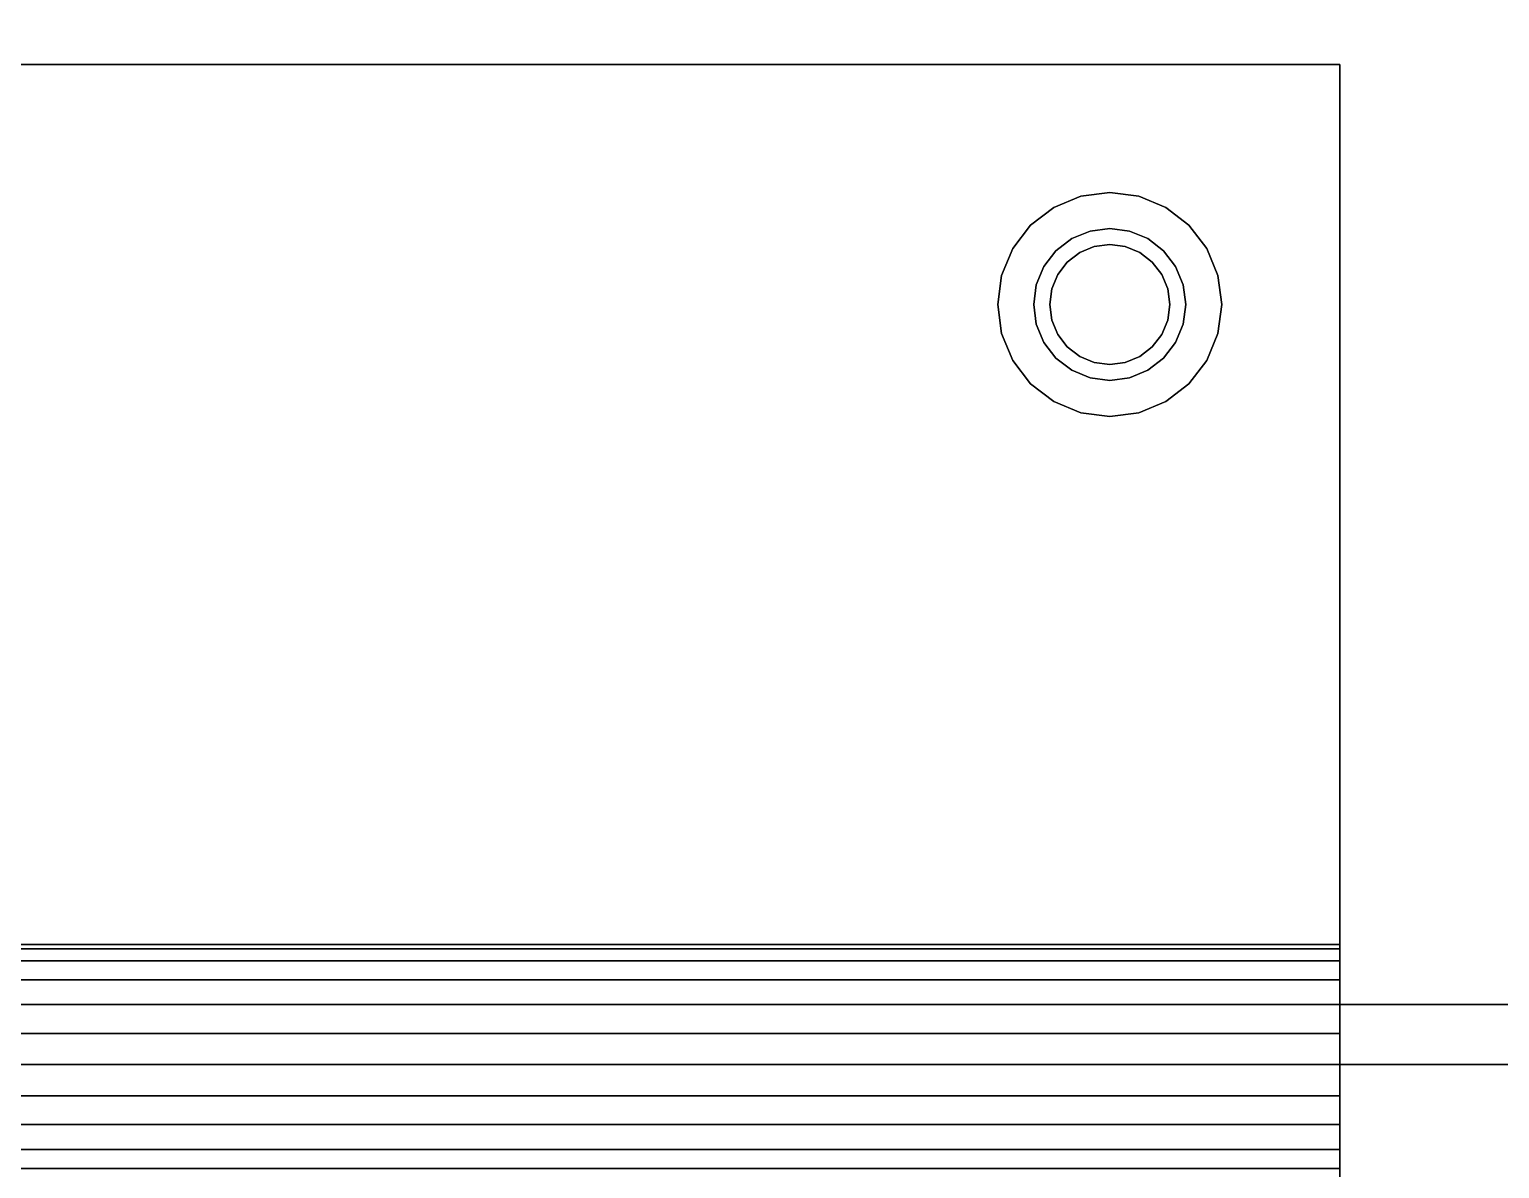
# Model space of a CAD drawing. Header units: millimetres. Extents: x 0 to 2000, y 0 to 1200.
# Drawn here: x 707.35 to 744.09, y 180 to 208.48 of the extents above; entities that cross this region are included whole.
import ezdxf

# ---------------------------------------------------------------- set-up
doc = ezdxf.new("R2010")
doc.units = ezdxf.units.MM
for name, color, linetype, true_color in [('BUY_H03', 7, 'Continuous', 0xc0c6ca), ('BUY_H12', 7, 'Continuous', 0xc0c6ca), ('MFG_S07', 7, 'Continuous', 0x66828e), ('MFG_W01', 7, 'Continuous', 0xd6b78e)]:
    doc.layers.add(name, color=color, linetype=linetype, true_color=true_color)

# ---------------------------------------------------------------- blocks, each defined once
blk = doc.blocks.new('P_W01_01')
at = {"layer": 'MFG_W01', "invisible_edges": 15}
for points in [[(1991, 15, 882), (15, 9, 882), (235, 243, 882)], [(235, 243, 886), (15, 5, 886), (1995, 15, 886)], [(1995, 15, 886), (15, 5, 886), (235, 243, 886)], [(235, 243, 888.5), (15, 2.5, 888.5), (1997.5, 15, 888.5)], [(1997.5, 15, 888.5), (15, 2.5, 888.5), (235, 243, 888.5)], [(235, 243, 889), (15, 2, 889), (1998, 15, 889)], [(1998, 15, 889), (15, 2, 889), (235, 243, 889)], [(235, 243, 891), (15, 0, 891), (2000, 15, 891)], [(2000, 15, 891), (15, 0, 891), (235, 243, 891)], [(235, 243, 896), (15, 0, 896), (2000, 15, 896)], [(2000, 15, 896), (15, 0, 896), (235, 243, 896)], [(235, 243, 900), (15, 0, 900), (2000, 15, 900)], [(1991, 15, 882), (235, 243, 882), (405, 243, 882)], [(405, 243, 886), (235, 243, 886), (1995, 15, 886)], [(1995, 15, 886), (235, 243, 886), (405, 243, 886)], [(405, 243, 888.5), (235, 243, 888.5), (1997.5, 15, 888.5)], [(1997.5, 15, 888.5), (235, 243, 888.5), (405, 243, 888.5)], [(405, 243, 889), (235, 243, 889), (1998, 15, 889)], [(1998, 15, 889), (235, 243, 889), (405, 243, 889)], [(405, 243, 891), (235, 243, 891), (2000, 15, 891)], [(2000, 15, 891), (235, 243, 891), (405, 243, 891)], [(405, 243, 896), (235, 243, 896), (2000, 15, 896)], [(2000, 15, 896), (235, 243, 896), (405, 243, 896)], [(405, 243, 900), (235, 243, 900), (2000, 15, 900)], [(1991, 15, 882), (405, 243, 882), (575, 243, 882)], [(575, 243, 886), (405, 243, 886), (1995, 15, 886)], [(1995, 15, 886), (405, 243, 886), (575, 243, 886)], [(575, 243, 888.5), (405, 243, 888.5), (1997.5, 15, 888.5)], [(1997.5, 15, 888.5), (405, 243, 888.5), (575, 243, 888.5)], [(575, 243, 889), (405, 243, 889), (1998, 15, 889)], [(1998, 15, 889), (405, 243, 889), (575, 243, 889)], [(575, 243, 891), (405, 243, 891), (2000, 15, 891)], [(2000, 15, 891), (405, 243, 891), (575, 243, 891)], [(575, 243, 896), (405, 243, 896), (2000, 15, 896)], [(2000, 15, 896), (405, 243, 896), (575, 243, 896)], [(575, 243, 900), (405, 243, 900), (2000, 15, 900)], [(1991, 15, 882), (575, 243, 882), (745, 243, 882)], [(745, 243, 886), (575, 243, 886), (1995, 15, 886)], [(1995, 15, 886), (575, 243, 886), (745, 243, 886)], [(745, 243, 888.5), (575, 243, 888.5), (1997.5, 15, 888.5)], [(1997.5, 15, 888.5), (575, 243, 888.5), (745, 243, 888.5)], [(745, 243, 889), (575, 243, 889), (1998, 15, 889)], [(1998, 15, 889), (575, 243, 889), (745, 243, 889)], [(745, 243, 891), (575, 243, 891), (2000, 15, 891)], [(2000, 15, 891), (575, 243, 891), (745, 243, 891)], [(745, 243, 896), (575, 243, 896), (2000, 15, 896)], [(2000, 15, 896), (575, 243, 896), (745, 243, 896)], [(745, 243, 900), (575, 243, 900), (2000, 15, 900)]]:
    blk.add_3dface(points, dxfattribs=at)
blk = doc.blocks.new('P_S07_01')
at = {"layer": 'MFG_S07'}
for points, invisible_edges in [([(989.95, 312.39797, 782), (502.6, 182.6, 782), (502.6, 337.4, 782)], 13), ([(502.6, 337.4, 783.5), (502.6, 182.6, 783.5), (989.95, 312.39797, 783.5)], 14), ([(502.6, 182.6, 782), (989.95, 312.39797, 782), (990.25721, 311.775, 782)], 13), ([(990.25721, 311.775, 783.5), (989.95, 312.39797, 783.5), (502.6, 182.6, 783.5)], 14), ([(997.75, 250, 782), (502.6, 182.6, 782), (990.25721, 311.775, 782)], 15), ([(990.25721, 311.775, 783.5), (502.6, 182.6, 783.5), (997.75, 250, 783.5)], 15), ([(502.6, 182.6, 782), (997.75, 250, 782), (997.82667, 249.41766, 782)], 13), ([(997.82667, 249.41766, 783.5), (997.75, 250, 783.5), (502.6, 182.6, 783.5)], 14), ([(502.6, 182.6, 782), (997.82667, 249.41766, 782), (998.05144, 248.875, 782)], 13), ([(998.05144, 248.875, 783.5), (997.82667, 249.41766, 783.5), (502.6, 182.6, 783.5)], 14), ([(670.85, 203.5, 782), (502.6, 182.6, 782), (998.05144, 248.875, 782)], 15), ([(998.05144, 248.875, 783.5), (502.6, 182.6, 783.5), (670.85, 203.5, 783.5)], 15), ([(671.34176, 203.43526, 782), (670.85, 203.5, 782), (998.05144, 248.875, 782)], 14), ([(998.05144, 248.875, 783.5), (670.85, 203.5, 783.5), (671.34176, 203.43526, 783.5)], 13), ([(671.8, 203.24545, 782), (671.34176, 203.43526, 782), (998.05144, 248.875, 782)], 14), ([(998.05144, 248.875, 783.5), (671.34176, 203.43526, 783.5), (671.8, 203.24545, 783.5)], 13), ([(672.1935, 202.9435, 782), (671.8, 203.24545, 782), (998.05144, 248.875, 782)], 14), ([(998.05144, 248.875, 783.5), (671.8, 203.24545, 783.5), (672.1935, 202.9435, 783.5)], 13), ([(672.49545, 202.55, 782), (672.1935, 202.9435, 782), (998.05144, 248.875, 782)], 14), ([(998.05144, 248.875, 783.5), (672.1935, 202.9435, 783.5), (672.49545, 202.55, 783.5)], 13), ([(672.68526, 202.09176, 782), (672.49545, 202.55, 782), (998.05144, 248.875, 782)], 14), ([(998.05144, 248.875, 783.5), (672.49545, 202.55, 783.5), (672.68526, 202.09176, 783.5)], 13), ([(734.35, 203.5, 782), (672.68526, 202.09176, 782), (998.05144, 248.875, 782)], 15), ([(998.05144, 248.875, 783.5), (672.68526, 202.09176, 783.5), (734.35, 203.5, 783.5)], 15), ([(734.84176, 203.43526, 782), (734.35, 203.5, 782), (998.05144, 248.875, 782)], 14), ([(998.05144, 248.875, 783.5), (734.35, 203.5, 783.5), (734.84176, 203.43526, 783.5)], 13), ([(735.3, 203.24545, 782), (734.84176, 203.43526, 782), (998.05144, 248.875, 782)], 14), ([(998.05144, 248.875, 783.5), (734.84176, 203.43526, 783.5), (735.3, 203.24545, 783.5)], 13), ([(735.6935, 202.9435, 782), (735.3, 203.24545, 782), (998.05144, 248.875, 782)], 14), ([(998.05144, 248.875, 783.5), (735.3, 203.24545, 783.5), (735.6935, 202.9435, 783.5)], 13), ([(735.99545, 202.55, 782), (735.6935, 202.9435, 782), (998.05144, 248.875, 782)], 14), ([(998.05144, 248.875, 783.5), (735.6935, 202.9435, 783.5), (735.99545, 202.55, 783.5)], 13), ([(736.18526, 202.09176, 782), (735.99545, 202.55, 782), (998.05144, 248.875, 782)], 14), ([(998.05144, 248.875, 783.5), (735.99545, 202.55, 783.5), (736.18526, 202.09176, 783.5)], 13), ([(736.18526, 202.09176, 782), (998.05144, 248.875, 782), (998.40901, 248.40901, 782)], 13), ([(998.40901, 248.40901, 783.5), (998.05144, 248.875, 783.5), (736.18526, 202.09176, 783.5)], 14), ([(736.18526, 202.09176, 782), (998.40901, 248.40901, 782), (998.875, 248.05144, 782)], 13), ([(998.875, 248.05144, 783.5), (998.40901, 248.40901, 783.5), (736.18526, 202.09176, 783.5)], 14), ([(736.18526, 202.09176, 782), (998.875, 248.05144, 782), (999.41766, 247.82667, 782)], 13), ([(999.41766, 247.82667, 783.5), (998.875, 248.05144, 783.5), (736.18526, 202.09176, 783.5)], 14), ([(1265.65, 203.5, 782), (736.18526, 202.09176, 782), (999.41766, 247.82667, 782)], 15), ([(999.41766, 247.82667, 783.5), (736.18526, 202.09176, 783.5), (1265.65, 203.5, 783.5)], 15), ([(734.35, 203.5, 782), (733.85824, 203.43526, 782), (672.68526, 202.09176, 782)], 14), ([(672.68526, 202.09176, 783.5), (733.85824, 203.43526, 783.5), (734.35, 203.5, 783.5)], 13), ([(733.85824, 203.43526, 782), (733.4, 203.24545, 782), (672.68526, 202.09176, 782)], 14), ([(672.68526, 202.09176, 783.5), (733.4, 203.24545, 783.5), (733.85824, 203.43526, 783.5)], 13), ([(733.4, 203.24545, 782), (733.0065, 202.9435, 782), (672.68526, 202.09176, 782)], 14), ([(672.68526, 202.09176, 783.5), (733.0065, 202.9435, 783.5), (733.4, 203.24545, 783.5)], 13), ([(1265.65, 203.5, 782), (1265.15824, 203.43526, 782), (736.18526, 202.09176, 782)], 14), ([(736.18526, 202.09176, 783.5), (1265.15824, 203.43526, 783.5), (1265.65, 203.5, 783.5)], 13), ([(1265.15824, 203.43526, 782), (1264.7, 203.24545, 782), (736.18526, 202.09176, 782)], 14), ([(736.18526, 202.09176, 783.5), (1264.7, 203.24545, 783.5), (1265.15824, 203.43526, 783.5)], 13), ([(1264.7, 203.24545, 782), (1264.3065, 202.9435, 782), (736.18526, 202.09176, 782)], 14), ([(736.18526, 202.09176, 783.5), (1264.3065, 202.9435, 783.5), (1264.7, 203.24545, 783.5)], 13), ([(733.0065, 202.9435, 782), (732.70455, 202.55, 782), (672.68526, 202.09176, 782)], 14), ([(672.68526, 202.09176, 783.5), (732.70455, 202.55, 783.5), (733.0065, 202.9435, 783.5)], 13), ([(1264.3065, 202.9435, 782), (1264.00455, 202.55, 782), (736.18526, 202.09176, 782)], 14), ([(736.18526, 202.09176, 783.5), (1264.00455, 202.55, 783.5), (1264.3065, 202.9435, 783.5)], 13), ([(732.70455, 202.55, 782), (732.51474, 202.09176, 782), (672.68526, 202.09176, 782)], 14), ([(672.68526, 202.09176, 783.5), (732.51474, 202.09176, 783.5), (732.70455, 202.55, 783.5)], 13), ([(1264.00455, 202.55, 782), (1263.81474, 202.09176, 782), (736.18526, 202.09176, 782)], 14), ([(736.18526, 202.09176, 783.5), (1263.81474, 202.09176, 783.5), (1264.00455, 202.55, 783.5)], 13), ([(732.45, 201.6, 782), (672.75, 201.6, 782), (672.68526, 202.09176, 782)], 13), ([(672.68526, 202.09176, 783.5), (672.75, 201.6, 783.5), (732.45, 201.6, 783.5)], 14), ([(732.51474, 202.09176, 782), (732.45, 201.6, 782), (672.68526, 202.09176, 782)], 14), ([(672.68526, 202.09176, 783.5), (732.45, 201.6, 783.5), (732.51474, 202.09176, 783.5)], 13), ([(1263.75, 201.6, 782), (736.25, 201.6, 782), (736.18526, 202.09176, 782)], 13), ([(736.18526, 202.09176, 783.5), (736.25, 201.6, 783.5), (1263.75, 201.6, 783.5)], 14), ([(1263.81474, 202.09176, 782), (1263.75, 201.6, 782), (736.18526, 202.09176, 782)], 14), ([(736.18526, 202.09176, 783.5), (1263.75, 201.6, 783.5), (1263.81474, 202.09176, 783.5)], 13), ([(672.68526, 201.10824, 782), (672.75, 201.6, 782), (732.51474, 201.10824, 782)], 14), ([(732.51474, 201.10824, 783.5), (672.75, 201.6, 783.5), (672.68526, 201.10824, 783.5)], 13), ([(672.75, 201.6, 782), (732.45, 201.6, 782), (732.51474, 201.10824, 782)], 13), ([(732.51474, 201.10824, 783.5), (732.45, 201.6, 783.5), (672.75, 201.6, 783.5)], 14), ([(736.18526, 201.10824, 782), (736.25, 201.6, 782), (1263.81474, 201.10824, 782)], 14), ([(1263.81474, 201.10824, 783.5), (736.25, 201.6, 783.5), (736.18526, 201.10824, 783.5)], 13), ([(736.25, 201.6, 782), (1263.75, 201.6, 782), (1263.81474, 201.10824, 782)], 13), ([(1263.81474, 201.10824, 783.5), (1263.75, 201.6, 783.5), (736.25, 201.6, 783.5)], 14), ([(670.85, 199.7, 782), (671.34176, 199.76474, 782), (732.51474, 201.10824, 782)], 14), ([(732.51474, 201.10824, 783.5), (671.34176, 199.76474, 783.5), (670.85, 199.7, 783.5)], 13), ([(670.85, 199.7, 782), (732.51474, 201.10824, 782), (732.70455, 200.65, 782)], 13), ([(732.70455, 200.65, 783.5), (732.51474, 201.10824, 783.5), (670.85, 199.7, 783.5)], 14), ([(671.34176, 199.76474, 782), (671.8, 199.95455, 782), (732.51474, 201.10824, 782)], 14), ([(732.51474, 201.10824, 783.5), (671.8, 199.95455, 783.5), (671.34176, 199.76474, 783.5)], 13), ([(671.8, 199.95455, 782), (672.1935, 200.2565, 782), (732.51474, 201.10824, 782)], 14), ([(732.51474, 201.10824, 783.5), (672.1935, 200.2565, 783.5), (671.8, 199.95455, 783.5)], 13), ([(672.1935, 200.2565, 782), (672.49545, 200.65, 782), (732.51474, 201.10824, 782)], 14), ([(732.51474, 201.10824, 783.5), (672.49545, 200.65, 783.5), (672.1935, 200.2565, 783.5)], 13), ([(672.49545, 200.65, 782), (672.68526, 201.10824, 782), (732.51474, 201.10824, 782)], 14), ([(732.51474, 201.10824, 783.5), (672.68526, 201.10824, 783.5), (672.49545, 200.65, 783.5)], 13), ([(734.35, 199.7, 782), (734.84176, 199.76474, 782), (1263.81474, 201.10824, 782)], 14), ([(1263.81474, 201.10824, 783.5), (734.84176, 199.76474, 783.5), (734.35, 199.7, 783.5)], 13), ([(734.35, 199.7, 782), (1263.81474, 201.10824, 782), (1264.00455, 200.65, 782)], 13), ([(1264.00455, 200.65, 783.5), (1263.81474, 201.10824, 783.5), (734.35, 199.7, 783.5)], 14), ([(734.84176, 199.76474, 782), (735.3, 199.95455, 782), (1263.81474, 201.10824, 782)], 14), ([(1263.81474, 201.10824, 783.5), (735.3, 199.95455, 783.5), (734.84176, 199.76474, 783.5)], 13), ([(735.3, 199.95455, 782), (735.6935, 200.2565, 782), (1263.81474, 201.10824, 782)], 14), ([(1263.81474, 201.10824, 783.5), (735.6935, 200.2565, 783.5), (735.3, 199.95455, 783.5)], 13), ([(735.6935, 200.2565, 782), (735.99545, 200.65, 782), (1263.81474, 201.10824, 782)], 14), ([(1263.81474, 201.10824, 783.5), (735.99545, 200.65, 783.5), (735.6935, 200.2565, 783.5)], 13), ([(735.99545, 200.65, 782), (736.18526, 201.10824, 782), (1263.81474, 201.10824, 782)], 14), ([(1263.81474, 201.10824, 783.5), (736.18526, 201.10824, 783.5), (735.99545, 200.65, 783.5)], 13), ([(670.85, 199.7, 782), (732.70455, 200.65, 782), (733.0065, 200.2565, 782)], 13), ([(733.0065, 200.2565, 783.5), (732.70455, 200.65, 783.5), (670.85, 199.7, 783.5)], 14), ([(734.35, 199.7, 782), (1264.00455, 200.65, 782), (1264.3065, 200.2565, 782)], 13), ([(1264.3065, 200.2565, 783.5), (1264.00455, 200.65, 783.5), (734.35, 199.7, 783.5)], 14), ([(670.85, 199.7, 782), (733.0065, 200.2565, 782), (733.4, 199.95455, 782)], 13), ([(733.4, 199.95455, 783.5), (733.0065, 200.2565, 783.5), (670.85, 199.7, 783.5)], 14), ([(670.85, 199.7, 782), (733.4, 199.95455, 782), (733.85824, 199.76474, 782)], 13), ([(733.85824, 199.76474, 783.5), (733.4, 199.95455, 783.5), (670.85, 199.7, 783.5)], 14), ([(734.35, 199.7, 782), (1264.3065, 200.2565, 782), (1264.7, 199.95455, 782)], 13), ([(1264.7, 199.95455, 783.5), (1264.3065, 200.2565, 783.5), (734.35, 199.7, 783.5)], 14), ([(734.35, 199.7, 782), (1264.7, 199.95455, 782), (1265.15824, 199.76474, 782)], 13), ([(1265.15824, 199.76474, 783.5), (1264.7, 199.95455, 783.5), (734.35, 199.7, 783.5)], 14), ([(1497.4, 182.6, 782), (502.6, 182.6, 782), (670.85, 199.7, 782)], 14), ([(670.85, 199.7, 783.5), (502.6, 182.6, 783.5), (1497.4, 182.6, 783.5)], 13), ([(670.85, 199.7, 782), (733.85824, 199.76474, 782), (734.35, 199.7, 782)], 13), ([(734.35, 199.7, 783.5), (733.85824, 199.76474, 783.5), (670.85, 199.7, 783.5)], 14), ([(1497.4, 182.6, 782), (670.85, 199.7, 782), (734.35, 199.7, 782)], 15), ([(734.35, 199.7, 783.5), (670.85, 199.7, 783.5), (1497.4, 182.6, 783.5)], 15), ([(734.35, 199.7, 782), (1265.15824, 199.76474, 782), (1265.65, 199.7, 782)], 13), ([(1265.65, 199.7, 783.5), (1265.15824, 199.76474, 783.5), (734.35, 199.7, 783.5)], 14), ([(734.35, 199.7, 782), (1265.65, 199.7, 782), (1497.4, 182.6, 782)], 15), ([(1497.4, 182.6, 783.5), (1265.65, 199.7, 783.5), (734.35, 199.7, 783.5)], 15), ([(502.6, 182.6, 783.5), (504.1, 184.1, 783.5), (1495.9, 184.1, 783.5)], 13), ([(1495.9, 184.1, 792), (504.1, 184.1, 792), (502.6, 182.6, 792)], 14), ([(1497.4, 182.6, 783.5), (502.6, 182.6, 783.5), (1495.9, 184.1, 783.5)], 14), ([(1495.9, 184.1, 792), (502.6, 182.6, 792), (1497.4, 182.6, 792)], 13)]:
    blk.add_3dface(points, dxfattribs=dict(at, invisible_edges=invisible_edges))
for points in [[(733.4, 203.24545, 782), (733.0065, 202.9435, 782), (733.0065, 202.9435, 783.5), (733.4, 203.24545, 783.5)], [(733.85824, 203.43526, 782), (733.4, 203.24545, 782), (733.4, 203.24545, 783.5), (733.85824, 203.43526, 783.5)], [(734.35, 203.5, 782), (733.85824, 203.43526, 782), (733.85824, 203.43526, 783.5), (734.35, 203.5, 783.5)], [(734.84176, 203.43526, 782), (734.35, 203.5, 782), (734.35, 203.5, 783.5), (734.84176, 203.43526, 783.5)], [(735.3, 203.24545, 782), (734.84176, 203.43526, 782), (734.84176, 203.43526, 783.5), (735.3, 203.24545, 783.5)], [(735.6935, 202.9435, 782), (735.3, 203.24545, 782), (735.3, 203.24545, 783.5), (735.6935, 202.9435, 783.5)], [(733.0065, 202.9435, 782), (732.70455, 202.55, 782), (732.70455, 202.55, 783.5), (733.0065, 202.9435, 783.5)], [(735.99545, 202.55, 782), (735.6935, 202.9435, 782), (735.6935, 202.9435, 783.5), (735.99545, 202.55, 783.5)], [(732.70455, 202.55, 782), (732.51474, 202.09176, 782), (732.51474, 202.09176, 783.5), (732.70455, 202.55, 783.5)], [(736.18526, 202.09176, 782), (735.99545, 202.55, 782), (735.99545, 202.55, 783.5), (736.18526, 202.09176, 783.5)], [(732.51474, 202.09176, 782), (732.45, 201.6, 782), (732.45, 201.6, 783.5), (732.51474, 202.09176, 783.5)], [(736.25, 201.6, 782), (736.18526, 202.09176, 782), (736.18526, 202.09176, 783.5), (736.25, 201.6, 783.5)], [(732.45, 201.6, 782), (732.51474, 201.10824, 782), (732.51474, 201.10824, 783.5), (732.45, 201.6, 783.5)], [(736.18526, 201.10824, 782), (736.25, 201.6, 782), (736.25, 201.6, 783.5), (736.18526, 201.10824, 783.5)], [(732.51474, 201.10824, 782), (732.70455, 200.65, 782), (732.70455, 200.65, 783.5), (732.51474, 201.10824, 783.5)], [(735.99545, 200.65, 782), (736.18526, 201.10824, 782), (736.18526, 201.10824, 783.5), (735.99545, 200.65, 783.5)], [(732.70455, 200.65, 782), (733.0065, 200.2565, 782), (733.0065, 200.2565, 783.5), (732.70455, 200.65, 783.5)], [(735.6935, 200.2565, 782), (735.99545, 200.65, 782), (735.99545, 200.65, 783.5), (735.6935, 200.2565, 783.5)], [(733.0065, 200.2565, 782), (733.4, 199.95455, 782), (733.4, 199.95455, 783.5), (733.0065, 200.2565, 783.5)], [(733.4, 199.95455, 782), (733.85824, 199.76474, 782), (733.85824, 199.76474, 783.5), (733.4, 199.95455, 783.5)], [(734.84176, 199.76474, 782), (735.3, 199.95455, 782), (735.3, 199.95455, 783.5), (734.84176, 199.76474, 783.5)], [(735.3, 199.95455, 782), (735.6935, 200.2565, 782), (735.6935, 200.2565, 783.5), (735.3, 199.95455, 783.5)], [(733.85824, 199.76474, 782), (734.35, 199.7, 782), (734.35, 199.7, 783.5), (733.85824, 199.76474, 783.5)], [(734.35, 199.7, 782), (734.84176, 199.76474, 782), (734.84176, 199.76474, 783.5), (734.35, 199.7, 783.5)], [(504.1, 184.1, 783.5), (1495.9, 184.1, 783.5), (1495.9, 184.1, 792), (504.1, 184.1, 792)], [(1497.4, 182.6, 782), (502.6, 182.6, 782), (502.6, 182.6, 783.5), (1497.4, 182.6, 783.5)], [(1497.4, 182.6, 783.5), (502.6, 182.6, 783.5), (502.6, 182.6, 792), (1497.4, 182.6, 792)]]:
    blk.add_3dface(points, dxfattribs=at)
blk = doc.blocks.new('P_H03_01')
at = {"layer": 'BUY_H03'}
for points, invisible_edges in [([(671.8, 203.24545, 780.5), (665.1, 207.6, 780.5), (740.1, 207.6, 780.5)], 13), ([(740.1, 207.6, 782), (665.1, 207.6, 782), (671.8, 203.24545, 782)], 14), ([(672.1935, 202.9435, 780.5), (671.8, 203.24545, 780.5), (740.1, 207.6, 780.5)], 14), ([(740.1, 207.6, 782), (671.8, 203.24545, 782), (672.1935, 202.9435, 782)], 13), ([(672.49545, 202.55, 780.5), (672.1935, 202.9435, 780.5), (740.1, 207.6, 780.5)], 14), ([(740.1, 207.6, 782), (672.1935, 202.9435, 782), (672.49545, 202.55, 782)], 13), ([(672.68526, 202.09176, 780.5), (672.49545, 202.55, 780.5), (740.1, 207.6, 780.5)], 14), ([(740.1, 207.6, 782), (672.49545, 202.55, 782), (672.68526, 202.09176, 782)], 13), ([(734.35, 203.5, 780.5), (672.68526, 202.09176, 780.5), (740.1, 207.6, 780.5)], 15), ([(740.1, 207.6, 782), (672.68526, 202.09176, 782), (734.35, 203.5, 782)], 15), ([(734.84176, 203.43526, 780.5), (734.35, 203.5, 780.5), (740.1, 207.6, 780.5)], 14), ([(740.1, 207.6, 782), (734.35, 203.5, 782), (734.84176, 203.43526, 782)], 13), ([(735.3, 203.24545, 780.5), (734.84176, 203.43526, 780.5), (740.1, 207.6, 780.5)], 14), ([(740.1, 207.6, 782), (734.84176, 203.43526, 782), (735.3, 203.24545, 782)], 13), ([(735.6935, 202.9435, 780.5), (735.3, 203.24545, 780.5), (740.1, 207.6, 780.5)], 14), ([(740.1, 207.6, 782), (735.3, 203.24545, 782), (735.6935, 202.9435, 782)], 13), ([(735.99545, 202.55, 780.5), (735.6935, 202.9435, 780.5), (740.1, 207.6, 780.5)], 14), ([(740.1, 207.6, 782), (735.6935, 202.9435, 782), (735.99545, 202.55, 782)], 13), ([(736.18526, 202.09176, 780.5), (735.99545, 202.55, 780.5), (740.1, 207.6, 780.5)], 14), ([(740.1, 207.6, 782), (735.99545, 202.55, 782), (736.18526, 202.09176, 782)], 13), ([(735.99545, 200.65, 780.5), (736.18526, 201.10824, 780.5), (740.1, 207.6, 780.5)], 14), ([(740.1, 207.6, 782), (736.18526, 201.10824, 782), (735.99545, 200.65, 782)], 13), ([(735.99545, 200.65, 780.5), (740.1, 207.6, 780.5), (740.1, 157.6, 780.5)], 13), ([(740.1, 157.6, 782), (740.1, 207.6, 782), (735.99545, 200.65, 782)], 14), ([(736.25, 201.6, 780.5), (736.18526, 202.09176, 780.5), (740.1, 207.6, 780.5)], 14), ([(740.1, 207.6, 782), (736.18526, 202.09176, 782), (736.25, 201.6, 782)], 13), ([(736.18526, 201.10824, 780.5), (736.25, 201.6, 780.5), (740.1, 207.6, 780.5)], 14), ([(740.1, 207.6, 782), (736.25, 201.6, 782), (736.18526, 201.10824, 782)], 13), ([(734.35, 203.5, 780.5), (672.75, 201.6, 780.5), (672.68526, 202.09176, 780.5)], 13), ([(672.68526, 202.09176, 782), (672.75, 201.6, 782), (734.35, 203.5, 782)], 14), ([(734.35, 203.5, 780.5), (733.85824, 203.43526, 780.5), (672.75, 201.6, 780.5)], 14), ([(672.75, 201.6, 782), (733.85824, 203.43526, 782), (734.35, 203.5, 782)], 13), ([(733.85824, 203.43526, 780.5), (733.4, 203.24545, 780.5), (672.75, 201.6, 780.5)], 14), ([(672.75, 201.6, 782), (733.4, 203.24545, 782), (733.85824, 203.43526, 782)], 13), ([(733.4, 203.24545, 780.5), (733.0065, 202.9435, 780.5), (672.75, 201.6, 780.5)], 14), ([(672.75, 201.6, 782), (733.0065, 202.9435, 782), (733.4, 203.24545, 782)], 13), ([(733.0065, 202.9435, 780.5), (732.70455, 202.55, 780.5), (672.75, 201.6, 780.5)], 14), ([(672.75, 201.6, 782), (732.70455, 202.55, 782), (733.0065, 202.9435, 782)], 13), ([(732.70455, 202.55, 780.5), (732.51474, 202.09176, 780.5), (672.75, 201.6, 780.5)], 14), ([(672.75, 201.6, 782), (732.51474, 202.09176, 782), (732.70455, 202.55, 782)], 13), ([(732.51474, 202.09176, 780.5), (732.45, 201.6, 780.5), (672.75, 201.6, 780.5)], 14), ([(672.75, 201.6, 782), (732.45, 201.6, 782), (732.51474, 202.09176, 782)], 13), ([(672.68526, 201.10824, 780.5), (672.75, 201.6, 780.5), (732.51474, 201.10824, 780.5)], 14), ([(732.51474, 201.10824, 782), (672.75, 201.6, 782), (672.68526, 201.10824, 782)], 13), ([(672.75, 201.6, 780.5), (732.45, 201.6, 780.5), (732.51474, 201.10824, 780.5)], 13), ([(732.51474, 201.10824, 782), (732.45, 201.6, 782), (672.75, 201.6, 782)], 14), ([(670.85, 199.7, 780.5), (671.34176, 199.76474, 780.5), (732.51474, 201.10824, 780.5)], 14), ([(732.51474, 201.10824, 782), (671.34176, 199.76474, 782), (670.85, 199.7, 782)], 13), ([(670.85, 199.7, 780.5), (732.51474, 201.10824, 780.5), (732.70455, 200.65, 780.5)], 13), ([(732.70455, 200.65, 782), (732.51474, 201.10824, 782), (670.85, 199.7, 782)], 14), ([(671.34176, 199.76474, 780.5), (671.8, 199.95455, 780.5), (732.51474, 201.10824, 780.5)], 14), ([(732.51474, 201.10824, 782), (671.8, 199.95455, 782), (671.34176, 199.76474, 782)], 13), ([(671.8, 199.95455, 780.5), (672.1935, 200.2565, 780.5), (732.51474, 201.10824, 780.5)], 14), ([(732.51474, 201.10824, 782), (672.1935, 200.2565, 782), (671.8, 199.95455, 782)], 13), ([(672.1935, 200.2565, 780.5), (672.49545, 200.65, 780.5), (732.51474, 201.10824, 780.5)], 14), ([(732.51474, 201.10824, 782), (672.49545, 200.65, 782), (672.1935, 200.2565, 782)], 13), ([(672.49545, 200.65, 780.5), (672.68526, 201.10824, 780.5), (732.51474, 201.10824, 780.5)], 14), ([(732.51474, 201.10824, 782), (672.68526, 201.10824, 782), (672.49545, 200.65, 782)], 13), ([(670.85, 199.7, 780.5), (732.70455, 200.65, 780.5), (733.0065, 200.2565, 780.5)], 13), ([(733.0065, 200.2565, 782), (732.70455, 200.65, 782), (670.85, 199.7, 782)], 14), ([(735.6935, 200.2565, 780.5), (735.99545, 200.65, 780.5), (740.1, 157.6, 780.5)], 14), ([(740.1, 157.6, 782), (735.99545, 200.65, 782), (735.6935, 200.2565, 782)], 13), ([(734.35, 165.5, 780.5), (672.75, 163.6, 780.5), (669.9, 199.95455, 780.5)], 15), ([(669.9, 199.95455, 782), (672.75, 163.6, 782), (734.35, 165.5, 782)], 15), ([(734.84176, 165.43526, 780.5), (734.35, 165.5, 780.5), (669.9, 199.95455, 780.5)], 14), ([(669.9, 199.95455, 782), (734.35, 165.5, 782), (734.84176, 165.43526, 782)], 13), ([(735.3, 165.24545, 780.5), (734.84176, 165.43526, 780.5), (669.9, 199.95455, 780.5)], 14), ([(669.9, 199.95455, 782), (734.84176, 165.43526, 782), (735.3, 165.24545, 782)], 13), ([(735.3, 165.24545, 780.5), (669.9, 199.95455, 780.5), (670.35824, 199.76474, 780.5)], 13), ([(670.35824, 199.76474, 782), (669.9, 199.95455, 782), (735.3, 165.24545, 782)], 14), ([(735.3, 165.24545, 780.5), (670.85, 199.7, 780.5), (733.0065, 200.2565, 780.5)], 15), ([(733.0065, 200.2565, 782), (670.85, 199.7, 782), (735.3, 165.24545, 782)], 15), ([(733.0065, 200.2565, 780.5), (733.4, 199.95455, 780.5), (740.1, 157.6, 780.5)], 14), ([(740.1, 157.6, 782), (733.4, 199.95455, 782), (733.0065, 200.2565, 782)], 13), ([(735.6935, 164.9435, 780.5), (735.3, 165.24545, 780.5), (733.0065, 200.2565, 780.5)], 14), ([(733.0065, 200.2565, 782), (735.3, 165.24545, 782), (735.6935, 164.9435, 782)], 13), ([(735.99545, 164.55, 780.5), (735.6935, 164.9435, 780.5), (733.0065, 200.2565, 780.5)], 14), ([(733.0065, 200.2565, 782), (735.6935, 164.9435, 782), (735.99545, 164.55, 782)], 13), ([(736.18526, 164.09176, 780.5), (735.99545, 164.55, 780.5), (733.0065, 200.2565, 780.5)], 14), ([(733.0065, 200.2565, 782), (735.99545, 164.55, 782), (736.18526, 164.09176, 782)], 13), ([(736.25, 163.6, 780.5), (736.18526, 164.09176, 780.5), (733.0065, 200.2565, 780.5)], 14), ([(733.0065, 200.2565, 782), (736.18526, 164.09176, 782), (736.25, 163.6, 782)], 13), ([(736.25, 163.6, 780.5), (733.0065, 200.2565, 780.5), (740.1, 157.6, 780.5)], 15), ([(740.1, 157.6, 782), (733.0065, 200.2565, 782), (736.25, 163.6, 782)], 15), ([(733.4, 199.95455, 780.5), (733.85824, 199.76474, 780.5), (740.1, 157.6, 780.5)], 14), ([(740.1, 157.6, 782), (733.85824, 199.76474, 782), (733.4, 199.95455, 782)], 13), ([(734.84176, 199.76474, 780.5), (735.3, 199.95455, 780.5), (740.1, 157.6, 780.5)], 14), ([(740.1, 157.6, 782), (735.3, 199.95455, 782), (734.84176, 199.76474, 782)], 13), ([(735.3, 199.95455, 780.5), (735.6935, 200.2565, 780.5), (740.1, 157.6, 780.5)], 14), ([(740.1, 157.6, 782), (735.6935, 200.2565, 782), (735.3, 199.95455, 782)], 13), ([(735.3, 165.24545, 780.5), (670.35824, 199.76474, 780.5), (670.85, 199.7, 780.5)], 13), ([(670.85, 199.7, 782), (670.35824, 199.76474, 782), (735.3, 165.24545, 782)], 14), ([(733.85824, 199.76474, 780.5), (734.35, 199.7, 780.5), (740.1, 157.6, 780.5)], 14), ([(740.1, 157.6, 782), (734.35, 199.7, 782), (733.85824, 199.76474, 782)], 13), ([(734.35, 199.7, 780.5), (734.84176, 199.76474, 780.5), (740.1, 157.6, 780.5)], 14), ([(740.1, 157.6, 782), (734.84176, 199.76474, 782), (734.35, 199.7, 782)], 13), ([(740.1, 185.19808, 779), (740.1, 185.49778, 779.72354), (740.1, 185.6, 780.5)], 12), ([(740.1, 185.19808, 779), (740.1, 185.6, 780.5), (740.1, 185.49778, 781.27646)], 13), ([(740.1, 185.19808, 779), (740.1, 185.49778, 781.27646), (740.1, 185.19808, 782)], 13), ([(740.1, 185.19808, 779), (740.1, 185.19808, 782), (740.1, 184.72132, 782.62132)], 13), ([(740.1, 185.19808, 779), (740.1, 184.72132, 782.62132), (740.1, 184.1, 783.09808)], 13), ([(740.1, 185.19808, 779), (740.1, 184.1, 783.09808), (740.1, 183.37646, 783.39778)], 13), ([(740.1, 185.19808, 779), (740.1, 183.37646, 783.39778), (740.1, 182.6, 783.5)], 13), ([(740.1, 185.19808, 779), (740.1, 182.6, 783.5), (740.1, 181.82354, 783.39778)], 13), ([(740.1, 185.19808, 779), (740.1, 181.82354, 783.39778), (740.1, 181.1, 783.09808)], 13), ([(740.1, 185.19808, 779), (740.1, 181.1, 783.09808), (740.1, 180.47868, 782.62132)], 13), ([(740.1, 185.19808, 779), (740.1, 180.47868, 782.62132), (740.1, 180.00192, 782)], 13), ([(740.1, 185.19808, 779), (740.1, 180.00192, 782), (740.1, 179.70222, 781.27646)], 13), ([(740.1, 185.19808, 779), (740.1, 179.70222, 781.27646), (740.1, 179.6, 780.5)], 13), ([(740.1, 185.19808, 779), (740.1, 179.6, 780.5), (740.1, 179.70222, 779.72354)], 13), ([(740.1, 185.19808, 779), (740.1, 179.70222, 779.72354), (740.1, 180.00192, 779)], 13), ([(740.1, 185.19808, 779), (740.1, 180.00192, 779), (740.1, 180.47868, 778.37868)], 13), ([(740.1, 185.19808, 779), (740.1, 180.47868, 778.37868), (740.1, 181.1, 777.90192)], 13), ([(740.1, 185.19808, 779), (740.1, 181.1, 777.90192), (740.1, 181.82354, 777.60222)], 13), ([(740.1, 185.19808, 779), (740.1, 181.82354, 777.60222), (740.1, 182.6, 777.5)], 13), ([(740.1, 185.19808, 779), (740.1, 182.6, 777.5), (740.1, 183.37646, 777.60222)], 13), ([(740.1, 185.19808, 779), (740.1, 183.37646, 777.60222), (740.1, 184.1, 777.90192)], 13), ([(740.1, 185.19808, 779), (740.1, 184.1, 777.90192), (740.1, 184.72132, 778.37868)], 5)]:
    blk.add_3dface(points, dxfattribs=dict(at, invisible_edges=invisible_edges))
for points in [[(665.1, 207.6, 780.5), (740.1, 207.6, 780.5), (740.1, 207.6, 782), (665.1, 207.6, 782)], [(740.1, 207.6, 780.5), (740.1, 157.6, 780.5), (740.1, 157.6, 782), (740.1, 207.6, 782)], [(733.4, 203.24545, 780.5), (733.0065, 202.9435, 780.5), (733.0065, 202.9435, 782), (733.4, 203.24545, 782)], [(733.85824, 203.43526, 780.5), (733.4, 203.24545, 780.5), (733.4, 203.24545, 782), (733.85824, 203.43526, 782)], [(734.35, 203.5, 780.5), (733.85824, 203.43526, 780.5), (733.85824, 203.43526, 782), (734.35, 203.5, 782)], [(734.84176, 203.43526, 780.5), (734.35, 203.5, 780.5), (734.35, 203.5, 782), (734.84176, 203.43526, 782)], [(735.3, 203.24545, 780.5), (734.84176, 203.43526, 780.5), (734.84176, 203.43526, 782), (735.3, 203.24545, 782)], [(735.6935, 202.9435, 780.5), (735.3, 203.24545, 780.5), (735.3, 203.24545, 782), (735.6935, 202.9435, 782)], [(733.0065, 202.9435, 780.5), (732.70455, 202.55, 780.5), (732.70455, 202.55, 782), (733.0065, 202.9435, 782)], [(735.99545, 202.55, 780.5), (735.6935, 202.9435, 780.5), (735.6935, 202.9435, 782), (735.99545, 202.55, 782)], [(732.70455, 202.55, 780.5), (732.51474, 202.09176, 780.5), (732.51474, 202.09176, 782), (732.70455, 202.55, 782)], [(736.18526, 202.09176, 780.5), (735.99545, 202.55, 780.5), (735.99545, 202.55, 782), (736.18526, 202.09176, 782)], [(732.51474, 202.09176, 780.5), (732.45, 201.6, 780.5), (732.45, 201.6, 782), (732.51474, 202.09176, 782)], [(736.25, 201.6, 780.5), (736.18526, 202.09176, 780.5), (736.18526, 202.09176, 782), (736.25, 201.6, 782)], [(732.45, 201.6, 780.5), (732.51474, 201.10824, 780.5), (732.51474, 201.10824, 782), (732.45, 201.6, 782)], [(736.18526, 201.10824, 780.5), (736.25, 201.6, 780.5), (736.25, 201.6, 782), (736.18526, 201.10824, 782)], [(732.51474, 201.10824, 780.5), (732.70455, 200.65, 780.5), (732.70455, 200.65, 782), (732.51474, 201.10824, 782)], [(735.99545, 200.65, 780.5), (736.18526, 201.10824, 780.5), (736.18526, 201.10824, 782), (735.99545, 200.65, 782)], [(732.70455, 200.65, 780.5), (733.0065, 200.2565, 780.5), (733.0065, 200.2565, 782), (732.70455, 200.65, 782)], [(735.6935, 200.2565, 780.5), (735.99545, 200.65, 780.5), (735.99545, 200.65, 782), (735.6935, 200.2565, 782)], [(733.0065, 200.2565, 780.5), (733.4, 199.95455, 780.5), (733.4, 199.95455, 782), (733.0065, 200.2565, 782)], [(733.4, 199.95455, 780.5), (733.85824, 199.76474, 780.5), (733.85824, 199.76474, 782), (733.4, 199.95455, 782)], [(734.84176, 199.76474, 780.5), (735.3, 199.95455, 780.5), (735.3, 199.95455, 782), (734.84176, 199.76474, 782)], [(735.3, 199.95455, 780.5), (735.6935, 200.2565, 780.5), (735.6935, 200.2565, 782), (735.3, 199.95455, 782)], [(733.85824, 199.76474, 780.5), (734.35, 199.7, 780.5), (734.35, 199.7, 782), (733.85824, 199.76474, 782)], [(734.35, 199.7, 780.5), (734.84176, 199.76474, 780.5), (734.84176, 199.76474, 782), (734.35, 199.7, 782)], [(665.1, 185.6, 780.5), (665.1, 185.49778, 781.27646), (740.1, 185.49778, 781.27646), (740.1, 185.6, 780.5)], [(665.1, 185.49778, 779.72354), (665.1, 185.6, 780.5), (740.1, 185.6, 780.5), (740.1, 185.49778, 779.72354)], [(665.1, 185.49778, 781.27646), (665.1, 185.19808, 782), (740.1, 185.19808, 782), (740.1, 185.49778, 781.27646)], [(665.1, 185.19808, 779), (665.1, 185.49778, 779.72354), (740.1, 185.49778, 779.72354), (740.1, 185.19808, 779)], [(665.1, 185.19808, 782), (665.1, 184.72132, 782.62132), (740.1, 184.72132, 782.62132), (740.1, 185.19808, 782)], [(665.1, 184.72132, 778.37868), (665.1, 185.19808, 779), (740.1, 185.19808, 779), (740.1, 184.72132, 778.37868)], [(665.1, 184.72132, 782.62132), (665.1, 184.1, 783.09808), (740.1, 184.1, 783.09808), (740.1, 184.72132, 782.62132)], [(665.1, 184.1, 777.90192), (665.1, 184.72132, 778.37868), (740.1, 184.72132, 778.37868), (740.1, 184.1, 777.90192)], [(665.1, 184.1, 783.09808), (665.1, 183.37646, 783.39778), (740.1, 183.37646, 783.39778), (740.1, 184.1, 783.09808)], [(665.1, 183.37646, 777.60222), (665.1, 184.1, 777.90192), (740.1, 184.1, 777.90192), (740.1, 183.37646, 777.60222)], [(665.1, 183.37646, 783.39778), (665.1, 182.6, 783.5), (740.1, 182.6, 783.5), (740.1, 183.37646, 783.39778)], [(665.1, 182.6, 777.5), (665.1, 183.37646, 777.60222), (740.1, 183.37646, 777.60222), (740.1, 182.6, 777.5)], [(665.1, 182.6, 783.5), (665.1, 181.82354, 783.39778), (740.1, 181.82354, 783.39778), (740.1, 182.6, 783.5)], [(665.1, 181.82354, 777.60222), (665.1, 182.6, 777.5), (740.1, 182.6, 777.5), (740.1, 181.82354, 777.60222)], [(665.1, 181.82354, 783.39778), (665.1, 181.1, 783.09808), (740.1, 181.1, 783.09808), (740.1, 181.82354, 783.39778)], [(665.1, 181.1, 777.90192), (665.1, 181.82354, 777.60222), (740.1, 181.82354, 777.60222), (740.1, 181.1, 777.90192)], [(665.1, 181.1, 783.09808), (665.1, 180.47868, 782.62132), (740.1, 180.47868, 782.62132), (740.1, 181.1, 783.09808)], [(665.1, 180.47868, 778.37868), (665.1, 181.1, 777.90192), (740.1, 181.1, 777.90192), (740.1, 180.47868, 778.37868)], [(665.1, 180.47868, 782.62132), (665.1, 180.00192, 782), (740.1, 180.00192, 782), (740.1, 180.47868, 782.62132)], [(665.1, 180.00192, 779), (665.1, 180.47868, 778.37868), (740.1, 180.47868, 778.37868), (740.1, 180.00192, 779)], [(665.1, 180.00192, 782), (665.1, 179.70222, 781.27646), (740.1, 179.70222, 781.27646), (740.1, 180.00192, 782)], [(665.1, 179.70222, 779.72354), (665.1, 180.00192, 779), (740.1, 180.00192, 779), (740.1, 179.70222, 779.72354)]]:
    blk.add_3dface(points, dxfattribs=at)
blk = doc.blocks.new('P_H12_04')
at = {"layer": 'BUY_H12'}
for points, invisible_edges in [([(732.95, 204.02487, 778.1), (733.62531, 204.30459, 778.1), (736.77487, 200.2, 778.1)], 14), ([(736.77487, 200.2, 780.5), (733.62531, 204.30459, 780.5), (732.95, 204.02487, 780.5)], 13), ([(733.62531, 204.30459, 778.1), (734.35, 204.4, 778.1), (736.77487, 200.2, 778.1)], 14), ([(736.77487, 200.2, 780.5), (734.35, 204.4, 780.5), (733.62531, 204.30459, 780.5)], 13), ([(734.35, 204.4, 778.1), (735.07469, 204.30459, 778.1), (736.77487, 200.2, 778.1)], 14), ([(736.77487, 200.2, 780.5), (735.07469, 204.30459, 780.5), (734.35, 204.4, 780.5)], 13), ([(735.07469, 204.30459, 778.1), (735.75, 204.02487, 778.1), (736.77487, 200.2, 778.1)], 14), ([(736.77487, 200.2, 780.5), (735.75, 204.02487, 780.5), (735.07469, 204.30459, 780.5)], 13), ([(732.3701, 203.5799, 778.1), (732.95, 204.02487, 778.1), (736.77487, 200.2, 778.1)], 14), ([(736.77487, 200.2, 780.5), (732.95, 204.02487, 780.5), (732.3701, 203.5799, 780.5)], 13), ([(735.75, 204.02487, 778.1), (736.3299, 203.5799, 778.1), (736.77487, 200.2, 778.1)], 14), ([(736.77487, 200.2, 780.5), (736.3299, 203.5799, 780.5), (735.75, 204.02487, 780.5)], 13), ([(731.92513, 203, 778.1), (732.3701, 203.5799, 778.1), (736.77487, 200.2, 778.1)], 14), ([(736.77487, 200.2, 780.5), (732.3701, 203.5799, 780.5), (731.92513, 203, 780.5)], 13), ([(736.3299, 203.5799, 778.1), (736.77487, 203, 778.1), (736.77487, 200.2, 778.1)], 14), ([(736.77487, 200.2, 780.5), (736.77487, 203, 780.5), (736.3299, 203.5799, 780.5)], 13), ([(731.64541, 202.32469, 778.1), (731.92513, 203, 778.1), (736.77487, 200.2, 778.1)], 14), ([(736.77487, 200.2, 780.5), (731.92513, 203, 780.5), (731.64541, 202.32469, 780.5)], 13), ([(733.28934, 202.66066, 780.5), (733.6, 202.89904, 780.5), (735.64904, 200.85, 780.5)], 14), ([(735.64904, 200.85, 788.5), (733.6, 202.89904, 788.5), (733.28934, 202.66066, 788.5)], 13), ([(733.6, 202.89904, 780.5), (733.96177, 203.04889, 780.5), (735.64904, 200.85, 780.5)], 14), ([(735.64904, 200.85, 788.5), (733.96177, 203.04889, 788.5), (733.6, 202.89904, 788.5)], 13), ([(733.96177, 203.04889, 780.5), (734.35, 203.1, 780.5), (735.64904, 200.85, 780.5)], 14), ([(735.64904, 200.85, 788.5), (734.35, 203.1, 788.5), (733.96177, 203.04889, 788.5)], 13), ([(734.35, 203.1, 780.5), (734.73823, 203.04889, 780.5), (735.64904, 200.85, 780.5)], 14), ([(735.64904, 200.85, 788.5), (734.73823, 203.04889, 788.5), (734.35, 203.1, 788.5)], 13), ([(734.73823, 203.04889, 780.5), (735.1, 202.89904, 780.5), (735.64904, 200.85, 780.5)], 14), ([(735.64904, 200.85, 788.5), (735.1, 202.89904, 788.5), (734.73823, 203.04889, 788.5)], 13), ([(735.1, 202.89904, 780.5), (735.41066, 202.66066, 780.5), (735.64904, 200.85, 780.5)], 14), ([(735.64904, 200.85, 788.5), (735.41066, 202.66066, 788.5), (735.1, 202.89904, 788.5)], 13), ([(736.77487, 203, 778.1), (737.05459, 202.32469, 778.1), (736.77487, 200.2, 778.1)], 14), ([(736.77487, 200.2, 780.5), (737.05459, 202.32469, 780.5), (736.77487, 203, 780.5)], 13), ([(733.05096, 202.35, 780.5), (733.28934, 202.66066, 780.5), (735.64904, 200.85, 780.5)], 14), ([(735.64904, 200.85, 788.5), (733.28934, 202.66066, 788.5), (733.05096, 202.35, 788.5)], 13), ([(735.41066, 202.66066, 780.5), (735.64904, 202.35, 780.5), (735.64904, 200.85, 780.5)], 14), ([(735.64904, 200.85, 788.5), (735.64904, 202.35, 788.5), (735.41066, 202.66066, 788.5)], 13), ([(731.55, 201.6, 778.1), (731.64541, 202.32469, 778.1), (736.77487, 200.2, 778.1)], 14), ([(736.77487, 200.2, 780.5), (731.64541, 202.32469, 780.5), (731.55, 201.6, 780.5)], 13), ([(732.90111, 201.98823, 780.5), (733.05096, 202.35, 780.5), (735.64904, 200.85, 780.5)], 14), ([(735.64904, 200.85, 788.5), (733.05096, 202.35, 788.5), (732.90111, 201.98823, 788.5)], 13), ([(735.64904, 202.35, 780.5), (735.79889, 201.98823, 780.5), (735.64904, 200.85, 780.5)], 14), ([(735.64904, 200.85, 788.5), (735.79889, 201.98823, 788.5), (735.64904, 202.35, 788.5)], 13), ([(737.05459, 202.32469, 778.1), (737.15, 201.6, 778.1), (736.77487, 200.2, 778.1)], 14), ([(736.77487, 200.2, 780.5), (737.15, 201.6, 780.5), (737.05459, 202.32469, 780.5)], 13), ([(732.85, 201.6, 780.5), (732.90111, 201.98823, 780.5), (735.64904, 200.85, 780.5)], 14), ([(735.64904, 200.85, 788.5), (732.90111, 201.98823, 788.5), (732.85, 201.6, 788.5)], 13), ([(735.79889, 201.98823, 780.5), (735.85, 201.6, 780.5), (735.64904, 200.85, 780.5)], 14), ([(735.64904, 200.85, 788.5), (735.85, 201.6, 788.5), (735.79889, 201.98823, 788.5)], 13), ([(731.64541, 200.87531, 778.1), (731.55, 201.6, 778.1), (736.77487, 200.2, 778.1)], 14), ([(736.77487, 200.2, 780.5), (731.55, 201.6, 780.5), (731.64541, 200.87531, 780.5)], 13), ([(732.90111, 201.21177, 780.5), (732.85, 201.6, 780.5), (735.64904, 200.85, 780.5)], 14), ([(735.64904, 200.85, 788.5), (732.85, 201.6, 788.5), (732.90111, 201.21177, 788.5)], 13), ([(735.85, 201.6, 780.5), (735.79889, 201.21177, 780.5), (735.64904, 200.85, 780.5)], 12), ([(735.64904, 200.85, 788.5), (735.79889, 201.21177, 788.5), (735.85, 201.6, 788.5)], 12), ([(737.15, 201.6, 778.1), (737.05459, 200.87531, 778.1), (736.77487, 200.2, 778.1)], 12), ([(736.77487, 200.2, 780.5), (737.05459, 200.87531, 780.5), (737.15, 201.6, 780.5)], 12), ([(733.05096, 200.85, 780.5), (732.90111, 201.21177, 780.5), (735.64904, 200.85, 780.5)], 14), ([(735.64904, 200.85, 788.5), (732.90111, 201.21177, 788.5), (733.05096, 200.85, 788.5)], 13), ([(731.92513, 200.2, 778.1), (731.64541, 200.87531, 778.1), (736.77487, 200.2, 778.1)], 14), ([(736.77487, 200.2, 780.5), (731.64541, 200.87531, 780.5), (731.92513, 200.2, 780.5)], 13), ([(733.28934, 200.53934, 780.5), (733.05096, 200.85, 780.5), (735.64904, 200.85, 780.5)], 14), ([(735.64904, 200.85, 788.5), (733.05096, 200.85, 788.5), (733.28934, 200.53934, 788.5)], 13), ([(733.6, 200.30096, 780.5), (733.28934, 200.53934, 780.5), (735.64904, 200.85, 780.5)], 14), ([(735.64904, 200.85, 788.5), (733.28934, 200.53934, 788.5), (733.6, 200.30096, 788.5)], 13), ([(733.96177, 200.15111, 780.5), (733.6, 200.30096, 780.5), (735.64904, 200.85, 780.5)], 14), ([(735.64904, 200.85, 788.5), (733.6, 200.30096, 788.5), (733.96177, 200.15111, 788.5)], 13), ([(734.35, 200.1, 780.5), (733.96177, 200.15111, 780.5), (735.64904, 200.85, 780.5)], 14), ([(735.64904, 200.85, 788.5), (733.96177, 200.15111, 788.5), (734.35, 200.1, 788.5)], 13), ([(734.73823, 200.15111, 780.5), (734.35, 200.1, 780.5), (735.64904, 200.85, 780.5)], 14), ([(735.64904, 200.85, 788.5), (734.35, 200.1, 788.5), (734.73823, 200.15111, 788.5)], 13), ([(735.1, 200.30096, 780.5), (734.73823, 200.15111, 780.5), (735.64904, 200.85, 780.5)], 14), ([(735.64904, 200.85, 788.5), (734.73823, 200.15111, 788.5), (735.1, 200.30096, 788.5)], 13), ([(735.41066, 200.53934, 780.5), (735.1, 200.30096, 780.5), (735.64904, 200.85, 780.5)], 6), ([(735.64904, 200.85, 788.5), (735.1, 200.30096, 788.5), (735.41066, 200.53934, 788.5)], 5), ([(732.3701, 199.6201, 778.1), (731.92513, 200.2, 778.1), (736.77487, 200.2, 778.1)], 14), ([(736.77487, 200.2, 780.5), (731.92513, 200.2, 780.5), (732.3701, 199.6201, 780.5)], 13), ([(732.95, 199.17513, 778.1), (732.3701, 199.6201, 778.1), (736.77487, 200.2, 778.1)], 14), ([(736.77487, 200.2, 780.5), (732.3701, 199.6201, 780.5), (732.95, 199.17513, 780.5)], 13), ([(733.62531, 198.89541, 778.1), (732.95, 199.17513, 778.1), (736.77487, 200.2, 778.1)], 14), ([(736.77487, 200.2, 780.5), (732.95, 199.17513, 780.5), (733.62531, 198.89541, 780.5)], 13), ([(734.35, 198.8, 778.1), (733.62531, 198.89541, 778.1), (736.77487, 200.2, 778.1)], 14), ([(736.77487, 200.2, 780.5), (733.62531, 198.89541, 780.5), (734.35, 198.8, 780.5)], 13), ([(735.07469, 198.89541, 778.1), (734.35, 198.8, 778.1), (736.77487, 200.2, 778.1)], 14), ([(736.77487, 200.2, 780.5), (734.35, 198.8, 780.5), (735.07469, 198.89541, 780.5)], 13), ([(735.75, 199.17513, 778.1), (735.07469, 198.89541, 778.1), (736.77487, 200.2, 778.1)], 14), ([(736.77487, 200.2, 780.5), (735.07469, 198.89541, 780.5), (735.75, 199.17513, 780.5)], 13), ([(736.3299, 199.6201, 778.1), (735.75, 199.17513, 778.1), (736.77487, 200.2, 778.1)], 6), ([(736.77487, 200.2, 780.5), (735.75, 199.17513, 780.5), (736.3299, 199.6201, 780.5)], 5)]:
    blk.add_3dface(points, dxfattribs=dict(at, invisible_edges=invisible_edges))
for points in [[(733.62531, 204.30459, 778.1), (732.95, 204.02487, 778.1), (732.95, 204.02487, 780.5), (733.62531, 204.30459, 780.5)], [(734.35, 204.4, 778.1), (733.62531, 204.30459, 778.1), (733.62531, 204.30459, 780.5), (734.35, 204.4, 780.5)], [(735.07469, 204.30459, 778.1), (734.35, 204.4, 778.1), (734.35, 204.4, 780.5), (735.07469, 204.30459, 780.5)], [(735.75, 204.02487, 778.1), (735.07469, 204.30459, 778.1), (735.07469, 204.30459, 780.5), (735.75, 204.02487, 780.5)], [(732.95, 204.02487, 778.1), (732.3701, 203.5799, 778.1), (732.3701, 203.5799, 780.5), (732.95, 204.02487, 780.5)], [(736.3299, 203.5799, 778.1), (735.75, 204.02487, 778.1), (735.75, 204.02487, 780.5), (736.3299, 203.5799, 780.5)], [(732.3701, 203.5799, 778.1), (731.92513, 203, 778.1), (731.92513, 203, 780.5), (732.3701, 203.5799, 780.5)], [(736.77487, 203, 778.1), (736.3299, 203.5799, 778.1), (736.3299, 203.5799, 780.5), (736.77487, 203, 780.5)], [(731.92513, 203, 778.1), (731.64541, 202.32469, 778.1), (731.64541, 202.32469, 780.5), (731.92513, 203, 780.5)], [(733.6, 202.89904, 780.5), (733.28934, 202.66066, 780.5), (733.28934, 202.66066, 788.5), (733.6, 202.89904, 788.5)], [(733.96177, 203.04889, 780.5), (733.6, 202.89904, 780.5), (733.6, 202.89904, 788.5), (733.96177, 203.04889, 788.5)], [(734.35, 203.1, 780.5), (733.96177, 203.04889, 780.5), (733.96177, 203.04889, 788.5), (734.35, 203.1, 788.5)], [(734.73823, 203.04889, 780.5), (734.35, 203.1, 780.5), (734.35, 203.1, 788.5), (734.73823, 203.04889, 788.5)], [(735.1, 202.89904, 780.5), (734.73823, 203.04889, 780.5), (734.73823, 203.04889, 788.5), (735.1, 202.89904, 788.5)], [(735.41066, 202.66066, 780.5), (735.1, 202.89904, 780.5), (735.1, 202.89904, 788.5), (735.41066, 202.66066, 788.5)], [(737.05459, 202.32469, 778.1), (736.77487, 203, 778.1), (736.77487, 203, 780.5), (737.05459, 202.32469, 780.5)], [(733.28934, 202.66066, 780.5), (733.05096, 202.35, 780.5), (733.05096, 202.35, 788.5), (733.28934, 202.66066, 788.5)], [(735.64904, 202.35, 780.5), (735.41066, 202.66066, 780.5), (735.41066, 202.66066, 788.5), (735.64904, 202.35, 788.5)], [(731.64541, 202.32469, 778.1), (731.55, 201.6, 778.1), (731.55, 201.6, 780.5), (731.64541, 202.32469, 780.5)], [(733.05096, 202.35, 780.5), (732.90111, 201.98823, 780.5), (732.90111, 201.98823, 788.5), (733.05096, 202.35, 788.5)], [(735.79889, 201.98823, 780.5), (735.64904, 202.35, 780.5), (735.64904, 202.35, 788.5), (735.79889, 201.98823, 788.5)], [(737.15, 201.6, 778.1), (737.05459, 202.32469, 778.1), (737.05459, 202.32469, 780.5), (737.15, 201.6, 780.5)], [(732.90111, 201.98823, 780.5), (732.85, 201.6, 780.5), (732.85, 201.6, 788.5), (732.90111, 201.98823, 788.5)], [(735.85, 201.6, 780.5), (735.79889, 201.98823, 780.5), (735.79889, 201.98823, 788.5), (735.85, 201.6, 788.5)], [(731.55, 201.6, 778.1), (731.64541, 200.87531, 778.1), (731.64541, 200.87531, 780.5), (731.55, 201.6, 780.5)], [(732.85, 201.6, 780.5), (732.90111, 201.21177, 780.5), (732.90111, 201.21177, 788.5), (732.85, 201.6, 788.5)], [(735.79889, 201.21177, 780.5), (735.85, 201.6, 780.5), (735.85, 201.6, 788.5), (735.79889, 201.21177, 788.5)], [(737.05459, 200.87531, 778.1), (737.15, 201.6, 778.1), (737.15, 201.6, 780.5), (737.05459, 200.87531, 780.5)], [(732.90111, 201.21177, 780.5), (733.05096, 200.85, 780.5), (733.05096, 200.85, 788.5), (732.90111, 201.21177, 788.5)], [(735.64904, 200.85, 780.5), (735.79889, 201.21177, 780.5), (735.79889, 201.21177, 788.5), (735.64904, 200.85, 788.5)], [(731.64541, 200.87531, 778.1), (731.92513, 200.2, 778.1), (731.92513, 200.2, 780.5), (731.64541, 200.87531, 780.5)], [(733.05096, 200.85, 780.5), (733.28934, 200.53934, 780.5), (733.28934, 200.53934, 788.5), (733.05096, 200.85, 788.5)], [(735.41066, 200.53934, 780.5), (735.64904, 200.85, 780.5), (735.64904, 200.85, 788.5), (735.41066, 200.53934, 788.5)], [(736.77487, 200.2, 778.1), (737.05459, 200.87531, 778.1), (737.05459, 200.87531, 780.5), (736.77487, 200.2, 780.5)], [(733.28934, 200.53934, 780.5), (733.6, 200.30096, 780.5), (733.6, 200.30096, 788.5), (733.28934, 200.53934, 788.5)], [(733.6, 200.30096, 780.5), (733.96177, 200.15111, 780.5), (733.96177, 200.15111, 788.5), (733.6, 200.30096, 788.5)], [(734.73823, 200.15111, 780.5), (735.1, 200.30096, 780.5), (735.1, 200.30096, 788.5), (734.73823, 200.15111, 788.5)], [(735.1, 200.30096, 780.5), (735.41066, 200.53934, 780.5), (735.41066, 200.53934, 788.5), (735.1, 200.30096, 788.5)], [(731.92513, 200.2, 778.1), (732.3701, 199.6201, 778.1), (732.3701, 199.6201, 780.5), (731.92513, 200.2, 780.5)], [(733.96177, 200.15111, 780.5), (734.35, 200.1, 780.5), (734.35, 200.1, 788.5), (733.96177, 200.15111, 788.5)], [(734.35, 200.1, 780.5), (734.73823, 200.15111, 780.5), (734.73823, 200.15111, 788.5), (734.35, 200.1, 788.5)], [(736.3299, 199.6201, 778.1), (736.77487, 200.2, 778.1), (736.77487, 200.2, 780.5), (736.3299, 199.6201, 780.5)], [(732.3701, 199.6201, 778.1), (732.95, 199.17513, 778.1), (732.95, 199.17513, 780.5), (732.3701, 199.6201, 780.5)], [(735.75, 199.17513, 778.1), (736.3299, 199.6201, 778.1), (736.3299, 199.6201, 780.5), (735.75, 199.17513, 780.5)], [(732.95, 199.17513, 778.1), (733.62531, 198.89541, 778.1), (733.62531, 198.89541, 780.5), (732.95, 199.17513, 780.5)], [(735.07469, 198.89541, 778.1), (735.75, 199.17513, 778.1), (735.75, 199.17513, 780.5), (735.07469, 198.89541, 780.5)], [(733.62531, 198.89541, 778.1), (734.35, 198.8, 778.1), (734.35, 198.8, 780.5), (733.62531, 198.89541, 780.5)], [(734.35, 198.8, 778.1), (735.07469, 198.89541, 778.1), (735.07469, 198.89541, 780.5), (734.35, 198.8, 780.5)]]:
    blk.add_3dface(points, dxfattribs=at)

msp = doc.modelspace()

# ---------------------------------------------------------------- block references
at = {"layer": 'BUY_H03'}
msp.add_blockref('P_H03_01', (0, 0), dxfattribs=at)
at = {"layer": 'BUY_H12'}
msp.add_blockref('P_H12_04', (0, 0), dxfattribs=at)
at = {"layer": 'MFG_S07'}
msp.add_blockref('P_S07_01', (0, 0), dxfattribs=at)
at = {"layer": 'MFG_W01'}
msp.add_blockref('P_W01_01', (0, 0), dxfattribs=at)

doc.saveas('drawing.dxf')
